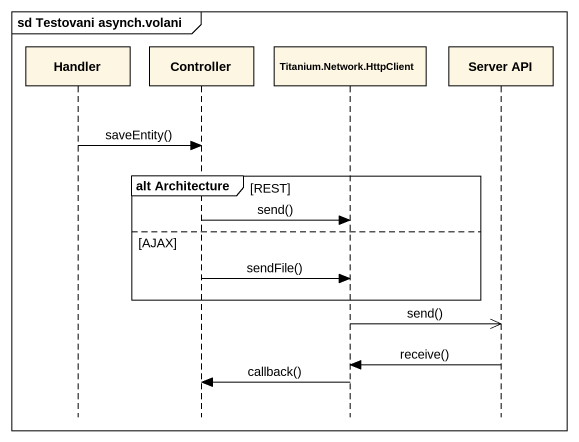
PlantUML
@startuml
mainframe sd Testovani asynch.volani
hide footbox
participant Handler
participant Controller
participant "Titanium.Network.HttpClient" as Titanium_Network_HttpClient
participant "Server API" as Server_API

Handler -> Controller : saveEntity()
group alt Architecture [REST]
  Controller -> Titanium_Network_HttpClient : send()
else AJAX
  Controller -> Titanium_Network_HttpClient : sendFile()
end
Titanium_Network_HttpClient ->> Server_API : send()
Server_API -> Titanium_Network_HttpClient : receive()
Titanium_Network_HttpClient -> Controller : callback()
@enduml
